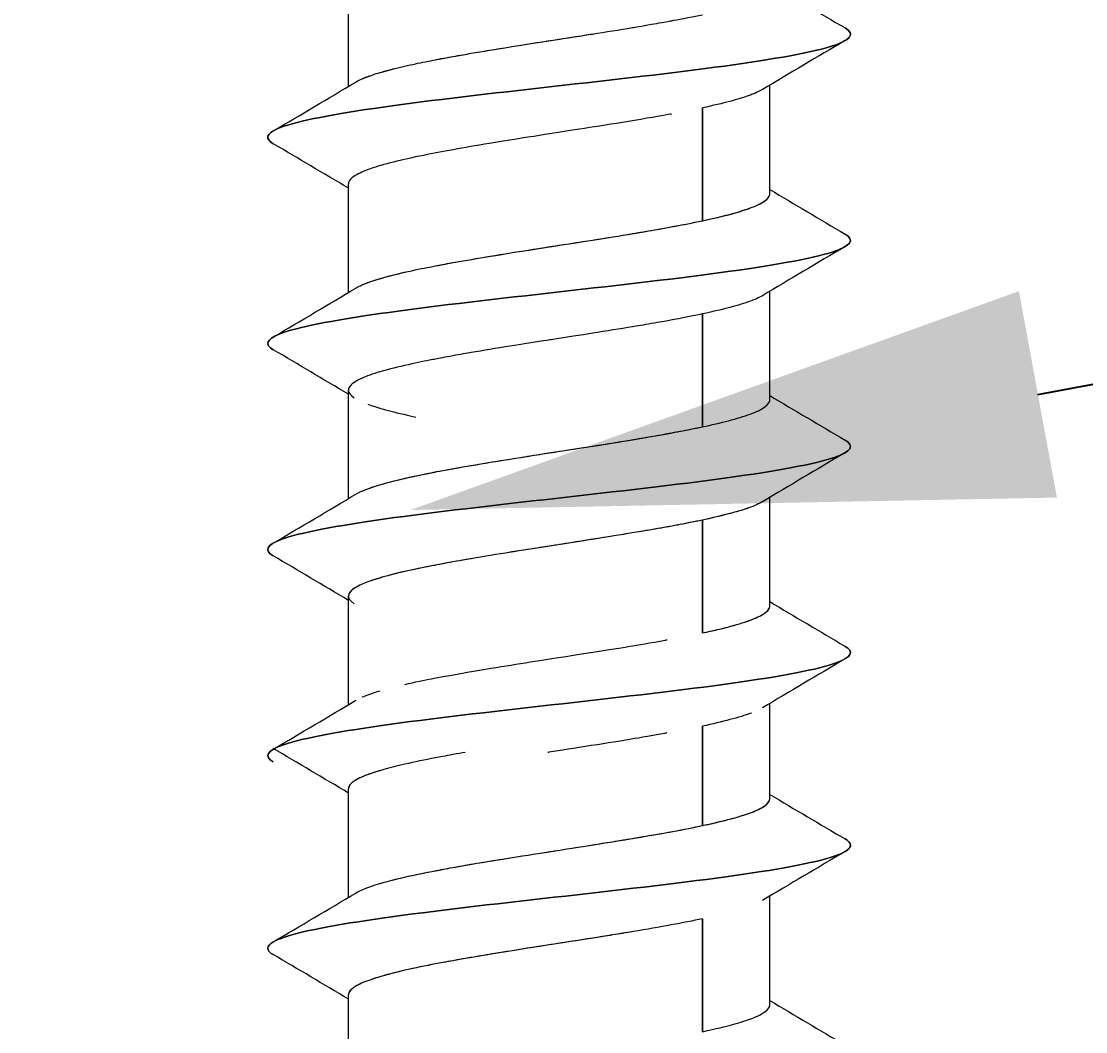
# Model space of a CAD drawing. Header units: inches. Extents: x 10 to 190, y 5 to 37.
# Drawn here: x 61.37 to 61.943, y 7.883 to 8.427 of the extents above; entities that cross this region are included whole.
import ezdxf
from ezdxf import colors
from ezdxf.entities.mleader import LeaderData, LeaderLine
from ezdxf.math import Vec2, Vec3

# ---------------------------------------------------------------- set-up
doc = ezdxf.new("R2010")
doc.units = ezdxf.units.IN
doc.header["$MEASUREMENT"] = 0
doc.styles.add('Tahoma', font='tahoma.ttf')

msp = doc.modelspace()

# ---------------------------------------------------------------- linework, layer by layer
at = {"color": 0, "linetype": 'Continuous', "lineweight": 0, "extrusion": (-1, 6.12323e-17, 0)}
for p, q in [((61.54599, 8.39203), (61.54599, 8.45051)), ((61.77299, 8.33419), (61.77299, 8.39269)), ((61.73668, 8.31967), (61.73668, 8.38047)), ((61.73668, 8.38047), (61.73668, 8.31967)), ((61.54599, 8.28103), (61.54599, 8.33951)), ((61.77299, 8.22319), (61.77299, 8.28168)), ((61.73668, 8.20867), (61.73668, 8.26947)), ((61.73668, 8.26947), (61.73668, 8.20867)), ((61.54599, 8.17003), (61.54599, 8.22851)), ((61.77299, 8.11219), (61.77299, 8.17068)), ((61.73668, 8.09767), (61.73668, 8.15846)), ((61.73668, 8.15846), (61.73668, 8.09767)), ((61.54599, 8.05903), (61.54599, 8.11752)), ((61.77299, 8.03329), (61.77299, 8.05968)), ((61.73668, 8.03329), (61.73668, 8.04746)), ((61.73668, 8.04746), (61.73668, 8.03329)), ((61.73668, 7.9939), (61.73668, 8.03329)), ((61.73668, 8.03329), (61.73668, 7.9939)), ((61.77299, 8.00844), (61.77299, 8.03329)), ((61.54599, 7.95523), (61.54599, 8.01372)), ((61.5823, 7.96747), (61.5823, 7.96746)), ((61.5823, 7.96746), (61.5823, 7.96747)), ((61.77299, 7.89744), (61.77299, 7.95592)), ((61.73668, 7.88289), (61.73668, 7.94369)), ((61.73668, 7.94369), (61.73668, 7.88289)), ((61.54599, 7.84424), (61.54599, 7.90272))]:
    msp.add_line(p, q, dxfattribs=at)
msp.add_circle((60.22425, 12.95665), 6.76088)
at = {"color": 0, "linetype": 'Continuous', "lineweight": 0}
for points in [[(61.77299, 8.44753), (61.78648, 8.43948), (61.80001, 8.43149), (61.81355, 8.42353)], [(61.67644, 8.4201), (61.67644, 8.4201), (61.67644, 8.4201), (61.67644, 8.4201)], [(61.67644, 8.4201), (61.67644, 8.4201), (61.67644, 8.4201), (61.67644, 8.4201)], [(61.8135, 8.41667), (61.79865, 8.40793), (61.78381, 8.39916), (61.76903, 8.39032)], [(61.50544, 8.36803), (61.52029, 8.37676), (61.53512, 8.38553), (61.5499, 8.39437)], [(61.54599, 8.33718), (61.53252, 8.34523), (61.51901, 8.35321), (61.50548, 8.36117)], [(61.77299, 8.33653), (61.78648, 8.32849), (61.8, 8.3205), (61.81353, 8.31253)], [(61.8135, 8.30567), (61.79865, 8.29693), (61.78382, 8.28816), (61.76903, 8.27931)], [(61.50546, 8.25703), (61.5203, 8.26577), (61.53514, 8.27454), (61.54992, 8.28338)], [(61.54599, 8.22618), (61.53252, 8.23423), (61.51901, 8.24221), (61.50548, 8.25017)], [(61.77299, 8.22553), (61.78647, 8.21749), (61.79999, 8.2095), (61.81352, 8.20154)], [(61.77299, 8.22319), (61.77299, 8.22319), (61.77299, 8.22319), (61.77299, 8.22319)], [(61.81351, 8.19467), (61.79866, 8.18593), (61.78382, 8.17716), (61.76904, 8.16832)], [(61.50547, 8.14604), (61.52032, 8.15478), (61.53515, 8.16354), (61.54993, 8.17239)], [(61.54599, 8.11518), (61.53252, 8.12322), (61.519, 8.13121), (61.50547, 8.13917)], [(61.64255, 8.1426), (61.64255, 8.1426), (61.64255, 8.1426), (61.64255, 8.1426)], [(61.77299, 8.11453), (61.78647, 8.10648), (61.79998, 8.0985), (61.81351, 8.09054)], [(61.81352, 8.08367), (61.79867, 8.07493), (61.78383, 8.06616), (61.76905, 8.05732)], [(61.50548, 8.03504), (61.52033, 8.04378), (61.53516, 8.05255), (61.54995, 8.06139)], [(61.54599, 8.01142), (61.53248, 8.01948), (61.51893, 8.02749), (61.50536, 8.03546)], [(61.77299, 8.01073), (61.78649, 8.00268), (61.80002, 7.99469), (61.81356, 7.98672)], [(61.81362, 7.97996), (61.79876, 7.97123), (61.78392, 7.96246), (61.76913, 7.95361)], [(61.50541, 7.93121), (61.52027, 7.93995), (61.53511, 7.94872), (61.5499, 7.95757)], [(61.54599, 7.90042), (61.53248, 7.90849), (61.51893, 7.91649), (61.50537, 7.92446)], [(61.77299, 7.89974), (61.78649, 7.89168), (61.80003, 7.88368), (61.81358, 7.87571)]]:
    msp.add_open_spline(points, degree=3, dxfattribs=at)
for points, knots in [([(61.5499, 8.39437), (61.5508, 8.39491), (61.55186, 8.39544), (61.55306, 8.39598), (61.55696, 8.39771), (61.5609, 8.39887), (61.56283, 8.39944), (61.5658, 8.40032), (61.57004, 8.40148), (61.57626, 8.40291), (61.58023, 8.40383), (61.58402, 8.40463), (61.58743, 8.40531), (61.5894, 8.40571), (61.59125, 8.40607), (61.59293, 8.40639), (61.59393, 8.40659), (61.59691, 8.40716), (61.60223, 8.40811), (61.60602, 8.40879), (61.60936, 8.40937), (61.61217, 8.40985), (61.6182, 8.41087), (61.62519, 8.41203), (61.63316, 8.41332), (61.64183, 8.41471), (61.64835, 8.41573), (61.65245, 8.41637), (61.65357, 8.41655), (61.6545, 8.41669), (61.65527, 8.41681), (61.65788, 8.41722), (61.66158, 8.41779), (61.66637, 8.41853), (61.6716, 8.41934), (61.67527, 8.41991), (61.67741, 8.42025), (61.68466, 8.42138), (61.6919, 8.42254), (61.69898, 8.42373), (61.70018, 8.42393), (61.70368, 8.42451), (61.70918, 8.42546), (61.71336, 8.42619), (61.71658, 8.42678), (61.71896, 8.42721), (61.71927, 8.42727), (61.71967, 8.42734), (61.72015, 8.42743), (61.72304, 8.42796), (61.72898, 8.42904), (61.73668, 8.43066)], [0.3457498, 0.3457498, 0.3457498, 0.3457498, 0.375, 0.375, 0.375, 0.4375, 0.4375, 0.4375, 0.5, 0.5, 0.5, 0.5395375, 0.5395375, 0.5395375, 0.5625, 0.5625, 0.5625, 0.59375, 0.59375, 0.59375, 0.625, 0.625, 0.625, 0.6875, 0.6875, 0.6875, 0.7366515, 0.7366515, 0.7366515, 0.75, 0.75, 0.75, 0.78125, 0.78125, 0.78125, 0.8125, 0.8125, 0.8125, 0.875, 0.875, 0.875, 0.90625, 0.90625, 0.90625, 0.9375, 0.9375, 0.9375, 0.9463177, 0.9463177, 0.9463177, 1, 1, 1, 1]), ([(61.50548, 8.36117), (61.50097, 8.36383), (61.50165, 8.36649), (61.51597, 8.37283), (61.5345, 8.37651), (61.58511, 8.38389), (61.61706, 8.38757), (61.68244, 8.39494), (61.71571, 8.39863), (61.77108, 8.406), (61.79304, 8.40968), (61.81642, 8.41676), (61.8193, 8.42014), (61.81355, 8.42353)], [0.78679487, 0.78679487, 0.78679487, 0.78679487, 0.78950472, 0.78950472, 0.79326356, 0.79326356, 0.79702241, 0.79702241, 0.80078125, 0.80078125, 0.80454009, 0.80454009, 0.80799263, 0.80799263, 0.80799263, 0.80799263]), ([(61.81355, 8.42353), (61.8193, 8.42014), (61.81642, 8.41676), (61.79304, 8.40968), (61.77108, 8.406), (61.71571, 8.39863), (61.68244, 8.39494), (61.61706, 8.38757), (61.58511, 8.38389), (61.5345, 8.37651), (61.51597, 8.37283), (61.50165, 8.36649), (61.50097, 8.36383), (61.50548, 8.36117)], [-0.80799263, -0.80799263, -0.80799263, -0.80799263, -0.80454009, -0.80454009, -0.80078125, -0.80078125, -0.79702241, -0.79702241, -0.79326356, -0.79326356, -0.78950472, -0.78950472, -0.78679487, -0.78679487, -0.78679487, -0.78679487]), ([(61.59335, 8.40647), (61.59345, 8.40649), (61.59355, 8.40651), (61.59366, 8.40653), (61.59899, 8.40755), (61.60544, 8.4087), (61.61108, 8.40966), (61.61672, 8.41062), (61.62361, 8.41178), (61.634, 8.41345), (61.64438, 8.41512), (61.65188, 8.41628), (61.65728, 8.41712), (61.66267, 8.41796), (61.67009, 8.41911), (61.67641, 8.42009), (61.67681, 8.42015), (61.6772, 8.42022), (61.6776, 8.42028)], [0.5612925, 0.5612925, 0.5612925, 0.5612925, 0.5625, 0.5625, 0.5625, 0.625, 0.625, 0.625, 0.6875, 0.6875, 0.6875, 0.75, 0.75, 0.75, 0.8125, 0.8125, 0.8125, 0.8163653, 0.8163653, 0.8163653, 0.8163653]), ([(61.55323, 8.39605), (61.55327, 8.39607), (61.55332, 8.39609), (61.55336, 8.39611), (61.55922, 8.39867), (61.56769, 8.40098), (61.5776, 8.40322)], [0.3740898, 0.3740898, 0.3740898, 0.3740898, 0.375, 0.375, 0.375, 0.499716, 0.499716, 0.499716, 0.499716]), ([(61.76903, 8.39032), (61.76769, 8.38951), (61.76621, 8.38882), (61.76485, 8.38826), (61.76407, 8.38793), (61.76333, 8.38764), (61.76266, 8.38739), (61.76183, 8.38709), (61.76027, 8.38651), (61.75751, 8.38567), (61.75524, 8.38497), (61.75315, 8.3844), (61.75146, 8.38395), (61.74742, 8.38288), (61.74254, 8.38172), (61.73668, 8.38047)], [0.8202783, 0.8202783, 0.8202783, 0.8202783, 0.8550271, 0.8550271, 0.8550271, 0.875, 0.875, 0.875, 0.90625, 0.90625, 0.90625, 0.9375, 0.9375, 0.9375, 1, 1, 1, 1]), ([(61.71998, 8.37717), (61.71996, 8.37717), (61.71995, 8.37716), (61.71993, 8.37716), (61.7189, 8.37697), (61.7126, 8.37582), (61.70351, 8.37429), (61.68532, 8.37124), (61.67011, 8.36892), (61.6589, 8.36715), (61.65329, 8.36627), (61.6458, 8.36512), (61.6354, 8.36347), (61.62501, 8.36183), (61.61805, 8.36068), (61.61175, 8.35959), (61.60544, 8.35851), (61.59902, 8.35734), (61.59419, 8.35642), (61.58937, 8.35549), (61.58358, 8.35434), (61.57799, 8.3531), (61.56681, 8.35061), (61.55874, 8.3483), (61.55324, 8.34584), (61.55049, 8.34462), (61.54845, 8.34346), (61.54711, 8.34198), (61.54623, 8.341), (61.54598, 8.34017), (61.54599, 8.33951)], [0.06157, 0.06157, 0.06157, 0.06157, 0.0625, 0.0625, 0.0625, 0.125, 0.125, 0.125, 0.25, 0.25, 0.25, 0.3125, 0.3125, 0.3125, 0.375, 0.375, 0.375, 0.4375, 0.4375, 0.4375, 0.5, 0.5, 0.5, 0.625, 0.625, 0.625, 0.6875, 0.6875, 0.6875, 0.7288159, 0.7288159, 0.7288159, 0.7288159]), ([(61.73668, 8.31967), (61.74455, 8.32132), (61.75442, 8.32364), (61.76173, 8.32627), (61.76538, 8.32759), (61.76795, 8.32874), (61.77005, 8.33018), (61.77215, 8.33161), (61.77273, 8.33276), (61.77291, 8.33352), (61.77296, 8.33372), (61.77299, 8.33395), (61.77299, 8.33419)], [0, 0, 0, 0, 0.125, 0.125, 0.125, 0.1875, 0.1875, 0.1875, 0.25, 0.25, 0.25, 0.2661737, 0.2661737, 0.2661737, 0.2661737]), ([(61.73668, 8.31967), (61.74289, 8.32097), (61.74767, 8.32212), (61.7514, 8.32311), (61.75329, 8.32362), (61.75537, 8.3242), (61.7575, 8.32486), (61.75939, 8.32545), (61.76111, 8.32603), (61.76265, 8.32661), (61.76368, 8.327), (61.76477, 8.32744), (61.76585, 8.32792), (61.76728, 8.32855), (61.76869, 8.32927), (61.76989, 8.33007), (61.77214, 8.33157), (61.77272, 8.33272), (61.77291, 8.33353), (61.77296, 8.33372), (61.773, 8.33394), (61.77299, 8.33419)], [0, 0, 0, 0, 0.0625, 0.0625, 0.0625, 0.09375, 0.09375, 0.09375, 0.125, 0.125, 0.125, 0.151912, 0.151912, 0.151912, 0.1875, 0.1875, 0.1875, 0.25, 0.25, 0.25, 0.2666712, 0.2666712, 0.2666712, 0.2666712]), ([(61.54992, 8.28338), (61.55009, 8.28348), (61.55028, 8.28359), (61.55046, 8.28369), (61.55129, 8.28416), (61.55218, 8.28459), (61.55308, 8.28499), (61.55444, 8.2856), (61.55592, 8.28617), (61.55744, 8.28671), (61.55887, 8.28721), (61.56063, 8.28779), (61.56281, 8.28843), (61.56615, 8.28942), (61.5705, 8.29058), (61.57627, 8.29191), (61.5815, 8.29312), (61.58614, 8.29406), (61.5896, 8.29475), (61.59088, 8.295), (61.592, 8.29522), (61.59295, 8.2954), (61.59488, 8.29577), (61.59792, 8.29634), (61.60228, 8.29712), (61.6064, 8.29786), (61.60974, 8.29843), (61.61212, 8.29884), (61.61859, 8.29994), (61.62565, 8.3011), (61.63321, 8.30232), (61.6463, 8.30443), (61.65383, 8.30559), (61.65518, 8.3058), (61.65657, 8.30601), (61.66411, 8.30717), (61.67744, 8.30925), (61.68508, 8.31045), (61.69228, 8.31161), (61.69894, 8.31272), (61.70141, 8.31313), (61.70488, 8.31371), (61.70921, 8.31447), (61.71373, 8.31525), (61.71691, 8.31583), (61.71893, 8.3162), (61.71993, 8.31639), (61.72112, 8.31661), (61.72248, 8.31686), (61.72614, 8.31754), (61.73105, 8.31848), (61.73668, 8.31967)], [0.3434821, 0.3434821, 0.3434821, 0.3434821, 0.3491794, 0.3491794, 0.3491794, 0.375, 0.375, 0.375, 0.40625, 0.40625, 0.40625, 0.4375, 0.4375, 0.4375, 0.5, 0.5, 0.5, 0.5456201, 0.5456201, 0.5456201, 0.5625, 0.5625, 0.5625, 0.59375, 0.59375, 0.59375, 0.625, 0.625, 0.625, 0.6875, 0.6875, 0.6875, 0.75, 0.75, 0.75, 0.8125, 0.8125, 0.8125, 0.875, 0.875, 0.875, 0.90625, 0.90625, 0.90625, 0.9375, 0.9375, 0.9375, 0.9544403, 0.9544403, 0.9544403, 1, 1, 1, 1]), ([(61.59368, 8.29554), (61.59387, 8.29558), (61.59406, 8.29561), (61.59424, 8.29565), (61.59901, 8.29655), (61.60541, 8.2977), (61.61116, 8.29868), (61.61691, 8.29966), (61.62383, 8.30082), (61.63535, 8.30266), (61.64687, 8.30451), (61.65436, 8.30567), (61.65572, 8.30588), (61.65708, 8.30609), (61.66457, 8.30725), (61.67492, 8.30886), (61.68527, 8.31048), (61.69243, 8.31163), (61.69916, 8.31275), (61.70589, 8.31388), (61.71254, 8.31504), (61.7171, 8.31587), (61.72167, 8.3167), (61.72809, 8.31785), (61.73668, 8.31967)], [0.5600455, 0.5600455, 0.5600455, 0.5600455, 0.5625, 0.5625, 0.5625, 0.625, 0.625, 0.625, 0.6875, 0.6875, 0.6875, 0.75, 0.75, 0.75, 0.8125, 0.8125, 0.8125, 0.875, 0.875, 0.875, 0.9375, 0.9375, 0.9375, 1, 1, 1, 1]), ([(61.50548, 8.25017), (61.50072, 8.25297), (61.50175, 8.25578), (61.51777, 8.26226), (61.53701, 8.26595), (61.58862, 8.27332), (61.62087, 8.27701), (61.68633, 8.28438), (61.71938, 8.28806), (61.77387, 8.29543), (61.79518, 8.29912), (61.81668, 8.30605), (61.81904, 8.30929), (61.81353, 8.31253)], [0.74905825, 0.74905825, 0.74905825, 0.74905825, 0.75191627, 0.75191627, 0.75567512, 0.75567512, 0.75943396, 0.75943396, 0.76319281, 0.76319281, 0.76695165, 0.76695165, 0.77025885, 0.77025885, 0.77025885, 0.77025885]), ([(61.81353, 8.31253), (61.81904, 8.30929), (61.81668, 8.30605), (61.79518, 8.29912), (61.77387, 8.29543), (61.71938, 8.28806), (61.68633, 8.28438), (61.62087, 8.27701), (61.58862, 8.27332), (61.53701, 8.26595), (61.51777, 8.26226), (61.50175, 8.25578), (61.50072, 8.25297), (61.50548, 8.25017)], [-0.77025885, -0.77025885, -0.77025885, -0.77025885, -0.76695165, -0.76695165, -0.76319281, -0.76319281, -0.75943396, -0.75943396, -0.75567512, -0.75567512, -0.75191627, -0.75191627, -0.74905825, -0.74905825, -0.74905825, -0.74905825]), ([(61.55356, 8.2852), (61.55371, 8.28526), (61.55385, 8.28533), (61.554, 8.28539), (61.56032, 8.28804), (61.56898, 8.29028), (61.57806, 8.29232)], [0.3721446, 0.3721446, 0.3721446, 0.3721446, 0.375, 0.375, 0.375, 0.4957781, 0.4957781, 0.4957781, 0.4957781]), ([(61.76903, 8.27931), (61.76806, 8.27873), (61.76698, 8.27819), (61.76585, 8.27769), (61.76481, 8.27722), (61.76372, 8.27679), (61.76264, 8.27639), (61.76101, 8.27578), (61.75928, 8.27521), (61.75752, 8.27467), (61.75588, 8.27417), (61.75388, 8.27359), (61.75143, 8.27294), (61.7477, 8.27196), (61.7429, 8.2708), (61.73668, 8.26947)], [0.8212902, 0.8212902, 0.8212902, 0.8212902, 0.8491743, 0.8491743, 0.8491743, 0.875, 0.875, 0.875, 0.90625, 0.90625, 0.90625, 0.9375, 0.9375, 0.9375, 1, 1, 1, 1]), ([(61.73668, 8.26947), (61.73105, 8.26826), (61.72614, 8.26732), (61.72248, 8.26663), (61.72112, 8.26638), (61.71993, 8.26616), (61.71893, 8.26598), (61.71691, 8.26561), (61.71372, 8.26504), (61.70918, 8.26426), (61.70489, 8.26352), (61.70144, 8.26294), (61.69898, 8.26254), (61.6923, 8.26143), (61.68507, 8.26027), (61.6774, 8.25906), (61.66414, 8.25695), (61.65664, 8.2558), (61.65525, 8.25558), (61.6539, 8.25537), (61.64633, 8.25422), (61.63316, 8.25212), (61.62563, 8.25092), (61.61859, 8.24977), (61.61213, 8.24866), (61.60975, 8.24825), (61.60639, 8.24766), (61.60223, 8.24691), (61.59789, 8.24612), (61.59486, 8.24554), (61.59294, 8.24517), (61.59199, 8.24499), (61.59087, 8.24477), (61.5896, 8.24452), (61.58614, 8.24384), (61.58149, 8.2429), (61.57624, 8.24171), (61.5705, 8.2404), (61.56616, 8.23925), (61.56283, 8.23826), (61.56114, 8.23776), (61.5593, 8.23717), (61.55744, 8.23651), (61.5558, 8.23592), (61.55434, 8.23534), (61.55306, 8.23476), (61.5522, 8.23437), (61.55131, 8.23394), (61.55046, 8.23346), (61.54932, 8.23283), (61.54824, 8.23211), (61.54742, 8.23131), (61.54589, 8.22981), (61.54588, 8.22866), (61.54607, 8.22785), (61.54625, 8.22714), (61.5467, 8.22598), (61.54909, 8.22436)], [0, 0, 0, 0, 0.045563, 0.045563, 0.045563, 0.0625, 0.0625, 0.0625, 0.09375, 0.09375, 0.09375, 0.125, 0.125, 0.125, 0.1875, 0.1875, 0.1875, 0.25, 0.25, 0.25, 0.3125, 0.3125, 0.3125, 0.375, 0.375, 0.375, 0.40625, 0.40625, 0.40625, 0.4375, 0.4375, 0.4375, 0.4543296, 0.4543296, 0.4543296, 0.5, 0.5, 0.5, 0.5625, 0.5625, 0.5625, 0.59375, 0.59375, 0.59375, 0.625, 0.625, 0.625, 0.651797, 0.651797, 0.651797, 0.6875, 0.6875, 0.6875, 0.75, 0.75, 0.75, 0.8124508, 0.8124508, 0.8124508, 0.8124508]), ([(61.55637, 8.22088), (61.56159, 8.21895), (61.56622, 8.2178), (61.56759, 8.21743), (61.57113, 8.2165), (61.57587, 8.21534), (61.5823, 8.21396)], [0.8751039, 0.8751039, 0.8751039, 0.8751039, 0.9375, 0.9375, 0.9375, 1, 1, 1, 1]), ([(61.73668, 8.20867), (61.74665, 8.21077), (61.75587, 8.21308), (61.76246, 8.21554), (61.76576, 8.21677), (61.76833, 8.21793), (61.77037, 8.2194), (61.77241, 8.22088), (61.77284, 8.22203), (61.77296, 8.22274), (61.77298, 8.22287), (61.77299, 8.22303), (61.77299, 8.22319)], [0, 0, 0, 0, 0.125, 0.125, 0.125, 0.1875, 0.1875, 0.1875, 0.25, 0.25, 0.25, 0.2618934, 0.2618934, 0.2618934, 0.2618934]), ([(61.54993, 8.17239), (61.55038, 8.17265), (61.55083, 8.1729), (61.55127, 8.17312), (61.5519, 8.17345), (61.55252, 8.17374), (61.55308, 8.17399), (61.55377, 8.1743), (61.55508, 8.17487), (61.55748, 8.17572), (61.55946, 8.17642), (61.56131, 8.17699), (61.56283, 8.17744), (61.56644, 8.17851), (61.57088, 8.17967), (61.57632, 8.18092), (61.58345, 8.18256), (61.58907, 8.18365), (61.59182, 8.18418), (61.59226, 8.18427), (61.59263, 8.18434), (61.59293, 8.1844), (61.59519, 8.18483), (61.59827, 8.18541), (61.60229, 8.18613), (61.6076, 8.18708), (61.61102, 8.18766), (61.61221, 8.18786), (61.61903, 8.18902), (61.62608, 8.19017), (61.63318, 8.19131), (61.6353, 8.19165), (61.63894, 8.19224), (61.6442, 8.19307), (61.64894, 8.19382), (61.65265, 8.1944), (61.65527, 8.19481), (61.65601, 8.19493), (61.65693, 8.19507), (61.65802, 8.19524), (61.66211, 8.19587), (61.66865, 8.19688), (61.67748, 8.19826), (61.68558, 8.19953), (61.69275, 8.20068), (61.69898, 8.20172), (61.70186, 8.2022), (61.7053, 8.20278), (61.7092, 8.20346), (61.71481, 8.20444), (61.71797, 8.20502), (61.71902, 8.20522), (61.72078, 8.20554), (61.72271, 8.2059), (61.72478, 8.20629), (61.72838, 8.20698), (61.73241, 8.20777), (61.73668, 8.20867)], [0.3410437, 0.3410437, 0.3410437, 0.3410437, 0.3549395, 0.3549395, 0.3549395, 0.375, 0.375, 0.375, 0.40625, 0.40625, 0.40625, 0.4375, 0.4375, 0.4375, 0.5, 0.5, 0.5, 0.5538068, 0.5538068, 0.5538068, 0.5625, 0.5625, 0.5625, 0.59375, 0.59375, 0.59375, 0.625, 0.625, 0.625, 0.6875, 0.6875, 0.6875, 0.71875, 0.71875, 0.71875, 0.75, 0.75, 0.75, 0.7631382, 0.7631382, 0.7631382, 0.8125, 0.8125, 0.8125, 0.875, 0.875, 0.875, 0.90625, 0.90625, 0.90625, 0.9375, 0.9375, 0.9375, 0.9603848, 0.9603848, 0.9603848, 1, 1, 1, 1]), ([(61.55332, 8.1741), (61.55339, 8.17413), (61.55345, 8.17415), (61.55351, 8.17418), (61.55573, 8.17514), (61.55899, 8.17629), (61.56224, 8.17727), (61.56549, 8.17824), (61.56962, 8.1794), (61.57727, 8.18114), (61.58491, 8.18288), (61.59105, 8.18403), (61.59201, 8.18422), (61.59296, 8.1844), (61.59894, 8.18556), (61.60775, 8.18709), (61.62538, 8.19015), (61.64045, 8.19247), (61.65162, 8.19424), (61.6572, 8.19512), (61.66469, 8.19627), (61.67523, 8.19791), (61.68578, 8.19956), (61.69293, 8.20071), (61.69944, 8.2018), (61.70595, 8.20288), (61.71263, 8.20405), (61.71769, 8.20497), (61.72274, 8.2059), (61.729, 8.20705), (61.73668, 8.20867)], [0.373234, 0.373234, 0.373234, 0.373234, 0.375, 0.375, 0.375, 0.4375, 0.4375, 0.4375, 0.5, 0.5, 0.5, 0.5625, 0.5625, 0.5625, 0.625, 0.625, 0.625, 0.75, 0.75, 0.75, 0.8125, 0.8125, 0.8125, 0.875, 0.875, 0.875, 0.9375, 0.9375, 0.9375, 1, 1, 1, 1]), ([(61.50547, 8.13917), (61.50047, 8.14212), (61.5019, 8.14506), (61.51966, 8.1517), (61.53958, 8.15538), (61.59217, 8.16275), (61.6247, 8.16644), (61.69021, 8.17381), (61.72301, 8.1775), (61.7766, 8.18487), (61.79724, 8.18855), (61.8169, 8.19534), (61.81879, 8.19844), (61.81352, 8.20154)], [0.71132221, 0.71132221, 0.71132221, 0.71132221, 0.71432783, 0.71432783, 0.71808667, 0.71808667, 0.72184552, 0.72184552, 0.72560436, 0.72560436, 0.72936321, 0.72936321, 0.73252426, 0.73252426, 0.73252426, 0.73252426]), ([(61.81352, 8.20154), (61.81879, 8.19844), (61.8169, 8.19534), (61.79724, 8.18855), (61.7766, 8.18487), (61.72301, 8.1775), (61.69021, 8.17381), (61.6247, 8.16644), (61.59217, 8.16275), (61.53958, 8.15538), (61.51966, 8.1517), (61.5019, 8.14506), (61.50047, 8.14212), (61.50547, 8.13917)], [-0.73252426, -0.73252426, -0.73252426, -0.73252426, -0.72936321, -0.72936321, -0.72560436, -0.72560436, -0.72184552, -0.72184552, -0.71808667, -0.71808667, -0.71432783, -0.71432783, -0.71132221, -0.71132221, -0.71132221, -0.71132221]), ([(61.76904, 8.16832), (61.76837, 8.16792), (61.76762, 8.16752), (61.76679, 8.16712), (61.76559, 8.16655), (61.7642, 8.16597), (61.76266, 8.1654), (61.75799, 8.16367), (61.75358, 8.16251), (61.75141, 8.16194), (61.74809, 8.16106), (61.7434, 8.1599), (61.73668, 8.15846)], [0.8222326, 0.8222326, 0.8222326, 0.8222326, 0.8437192, 0.8437192, 0.8437192, 0.875, 0.875, 0.875, 0.9375, 0.9375, 0.9375, 1, 1, 1, 1]), ([(61.76246, 8.16532), (61.76241, 8.16531), (61.76236, 8.16529), (61.76231, 8.16527), (61.75529, 8.16271), (61.74571, 8.16039), (61.73668, 8.15846)], [0.8741062, 0.8741062, 0.8741062, 0.8741062, 0.875, 0.875, 0.875, 1, 1, 1, 1]), ([(61.73668, 8.15846), (61.73242, 8.15755), (61.72838, 8.15675), (61.72478, 8.15607), (61.72269, 8.15567), (61.72074, 8.15531), (61.71896, 8.15498), (61.71792, 8.15479), (61.71478, 8.15422), (61.70923, 8.15327), (61.70529, 8.15259), (61.70183, 8.15201), (61.69893, 8.15153), (61.69272, 8.1505), (61.68556, 8.14935), (61.67747, 8.14807), (61.66867, 8.14667), (61.66213, 8.14565), (61.65802, 8.14501), (61.6569, 8.14484), (61.65596, 8.14469), (61.6552, 8.14457), (61.65259, 8.14417), (61.64889, 8.14359), (61.64415, 8.14285), (61.63895, 8.14204), (61.63533, 8.14147), (61.63322, 8.14113), (61.62608, 8.14), (61.619, 8.13884), (61.61214, 8.13766), (61.61097, 8.13746), (61.60758, 8.13688), (61.6023, 8.13592), (61.59828, 8.13519), (61.59521, 8.13461), (61.59295, 8.13417), (61.59265, 8.13411), (61.59227, 8.13404), (61.59182, 8.13395), (61.58906, 8.13342), (61.58343, 8.13234), (61.57629, 8.13072), (61.57086, 8.12949), (61.56642, 8.12833), (61.56281, 8.12725), (61.5613, 8.1268), (61.55944, 8.12622), (61.55746, 8.12551), (61.55508, 8.12466), (61.55378, 8.12408), (61.55309, 8.12377), (61.55253, 8.12352), (61.55191, 8.12323), (61.55127, 8.1229), (61.54992, 8.1222), (61.54847, 8.12134), (61.54742, 8.12031), (61.54603, 8.11895), (61.54585, 8.1178), (61.54607, 8.11686), (61.54616, 8.1165), (61.54617, 8.11533), (61.54908, 8.11337), (61.54908, 8.11336), (61.54909, 8.11336), (61.54909, 8.11336)], [0, 0, 0, 0, 0.0395008, 0.0395008, 0.0395008, 0.0625, 0.0625, 0.0625, 0.09375, 0.09375, 0.09375, 0.125, 0.125, 0.125, 0.1875, 0.1875, 0.1875, 0.2366455, 0.2366455, 0.2366455, 0.25, 0.25, 0.25, 0.28125, 0.28125, 0.28125, 0.3125, 0.3125, 0.3125, 0.375, 0.375, 0.375, 0.40625, 0.40625, 0.40625, 0.4375, 0.4375, 0.4375, 0.4463322, 0.4463322, 0.4463322, 0.5, 0.5, 0.5, 0.5625, 0.5625, 0.5625, 0.59375, 0.59375, 0.59375, 0.625, 0.625, 0.625, 0.6451264, 0.6451264, 0.6451264, 0.6875, 0.6875, 0.6875, 0.75, 0.75, 0.75, 0.8125, 0.8125, 0.8125, 0.8126518, 0.8126518, 0.8126518, 0.8126518]), ([(61.73668, 8.15846), (61.72993, 8.15702), (61.7238, 8.15586), (61.7182, 8.15485), (61.7126, 8.15383), (61.70588, 8.15268), (61.70006, 8.15172), (61.69424, 8.15076), (61.68715, 8.1496), (61.67662, 8.14793), (61.66609, 8.14626), (61.65858, 8.1451), (61.65319, 8.14426), (61.6478, 8.14342), (61.64044, 8.14228), (61.6342, 8.14129), (61.63382, 8.14123), (61.63343, 8.14117), (61.63304, 8.1411)], [0, 0, 0, 0, 0.0625, 0.0625, 0.0625, 0.125, 0.125, 0.125, 0.1875, 0.1875, 0.1875, 0.25, 0.25, 0.25, 0.3125, 0.3125, 0.3125, 0.3163642, 0.3163642, 0.3163642, 0.3163642]), ([(61.61205, 8.13764), (61.6048, 8.13639), (61.59888, 8.1353), (61.59524, 8.13461), (61.59144, 8.13389), (61.58535, 8.13274), (61.57798, 8.1311), (61.5706, 8.12946), (61.56632, 8.1283), (61.56263, 8.1272), (61.55895, 8.1261), (61.55577, 8.12494), (61.55374, 8.12406), (61.5517, 8.12318), (61.54927, 8.12202), (61.54759, 8.12047), (61.54622, 8.11921), (61.54598, 8.11821), (61.54599, 8.11752)], [0.37782, 0.37782, 0.37782, 0.37782, 0.4375, 0.4375, 0.4375, 0.5, 0.5, 0.5, 0.5625, 0.5625, 0.5625, 0.625, 0.625, 0.625, 0.6875, 0.6875, 0.6875, 0.7384023, 0.7384023, 0.7384023, 0.7384023]), ([(61.73668, 8.09767), (61.74849, 8.10016), (61.75711, 8.10247), (61.76313, 8.10479), (61.76615, 8.10595), (61.76848, 8.10711), (61.77003, 8.10817), (61.77159, 8.10923), (61.77256, 8.11038), (61.77286, 8.11133), (61.77294, 8.1116), (61.773, 8.11188), (61.77299, 8.11219)], [0, 0, 0, 0, 0.125, 0.125, 0.125, 0.1875, 0.1875, 0.1875, 0.25, 0.25, 0.25, 0.2676408, 0.2676408, 0.2676408, 0.2676408]), ([(61.73668, 8.09767), (61.7442, 8.09926), (61.74873, 8.10041), (61.7514, 8.10112), (61.75447, 8.10193), (61.75861, 8.10309), (61.76264, 8.1046), (61.76475, 8.1054), (61.76639, 8.10612), (61.76767, 8.10678), (61.76857, 8.10725), (61.7693, 8.10768), (61.7699, 8.10808), (61.77081, 8.10869), (61.77148, 8.10927), (61.77195, 8.10981), (61.77239, 8.11031), (61.77275, 8.11088), (61.77291, 8.11152), (61.77296, 8.11174), (61.77299, 8.11196), (61.77299, 8.11219)], [0, 0, 0, 0, 0.0625, 0.0625, 0.0625, 0.125, 0.125, 0.125, 0.1617005, 0.1617005, 0.1617005, 0.1875, 0.1875, 0.1875, 0.21875, 0.21875, 0.21875, 0.25, 0.25, 0.25, 0.2635408, 0.2635408, 0.2635408, 0.2635408]), ([(61.57631, 8.06992), (61.58175, 8.07117), (61.58716, 8.07226), (61.59067, 8.07296), (61.59435, 8.07368), (61.60039, 8.07483), (61.60991, 8.07647), (61.61943, 8.0781), (61.62663, 8.07926), (61.63352, 8.08037), (61.6404, 8.08147), (61.6478, 8.08263), (61.65339, 8.08351), (61.65898, 8.08439), (61.66646, 8.08554), (61.6764, 8.0871), (61.68634, 8.08865), (61.69346, 8.08981), (61.69759, 8.09049), (61.70172, 8.09117), (61.70866, 8.09233), (61.71675, 8.0938), (61.71707, 8.09386), (61.7174, 8.09392), (61.71771, 8.09398)], [0.5027539, 0.5027539, 0.5027539, 0.5027539, 0.5625, 0.5625, 0.5625, 0.625, 0.625, 0.625, 0.6875, 0.6875, 0.6875, 0.75, 0.75, 0.75, 0.8125, 0.8125, 0.8125, 0.875, 0.875, 0.875, 0.9375, 0.9375, 0.9375, 0.940016, 0.940016, 0.940016, 0.940016]), ([(61.50546, 8.02817), (61.50021, 8.03126), (61.50208, 8.03435), (61.52163, 8.04113), (61.54223, 8.04482), (61.59576, 8.05219), (61.62856, 8.05587), (61.69406, 8.06324), (61.72661, 8.06693), (61.77925, 8.0743), (61.79921, 8.07799), (61.81708, 8.08463), (61.81853, 8.08758), (61.81351, 8.09054)], [0.67358683, 0.67358683, 0.67358683, 0.67358683, 0.67673939, 0.67673939, 0.68049823, 0.68049823, 0.68425708, 0.68425708, 0.68801592, 0.68801592, 0.69177476, 0.69177476, 0.69478892, 0.69478892, 0.69478892, 0.69478892]), ([(61.81351, 8.09054), (61.81853, 8.08758), (61.81708, 8.08463), (61.79921, 8.07799), (61.77925, 8.0743), (61.72661, 8.06693), (61.69406, 8.06324), (61.62856, 8.05587), (61.59576, 8.05219), (61.54223, 8.04482), (61.52163, 8.04113), (61.50208, 8.03435), (61.50021, 8.03126), (61.50546, 8.02817)], [-0.69478892, -0.69478892, -0.69478892, -0.69478892, -0.69177476, -0.69177476, -0.68801592, -0.68801592, -0.68425708, -0.68425708, -0.68049823, -0.68049823, -0.67673939, -0.67673939, -0.67358683, -0.67358683, -0.67358683, -0.67358683]), ([(61.55346, 8.06316), (61.55357, 8.06321), (61.55368, 8.06326), (61.55379, 8.0633), (61.55576, 8.06414), (61.55898, 8.06529), (61.56228, 8.06628), (61.56249, 8.06634), (61.56271, 8.06641), (61.56293, 8.06647)], [0.37155368, 0.37155368, 0.37155368, 0.37155368, 0.375, 0.375, 0.375, 0.4375, 0.4375, 0.4375, 0.44156944, 0.44156944, 0.44156944, 0.44156944]), ([(61.7631, 8.05457), (61.76306, 8.05455), (61.76302, 8.05454), (61.76298, 8.05452), (61.75655, 8.0521), (61.74757, 8.04979), (61.73668, 8.04746)], [0.8742138, 0.8742138, 0.8742138, 0.8742138, 0.875, 0.875, 0.875, 1, 1, 1, 1]), ([(61.71755, 8.04373), (61.71712, 8.04365), (61.71667, 8.04357), (61.71622, 8.04349), (61.70748, 8.04193), (61.70044, 8.04078), (61.69676, 8.04018), (61.69308, 8.03957), (61.68596, 8.03841), (61.67683, 8.03696), (61.66769, 8.03551), (61.66023, 8.03435), (61.65403, 8.03339), (61.65382, 8.03336), (61.6536, 8.03333), (61.65339, 8.03329)], [0.0592714, 0.0592714, 0.0592714, 0.0592714, 0.0625, 0.0625, 0.0625, 0.125, 0.125, 0.125, 0.1875, 0.1875, 0.1875, 0.25, 0.25, 0.25, 0.2521536, 0.2521536, 0.2521536, 0.2521536]), ([(61.6088, 8.03329), (61.60699, 8.03298), (61.60481, 8.0326), (61.60231, 8.03215), (61.59814, 8.0314), (61.59507, 8.03083), (61.59295, 8.03042), (61.58719, 8.02932), (61.58156, 8.02816), (61.5763, 8.02695), (61.56713, 8.02484), (61.56355, 8.02368), (61.56282, 8.02346), (61.5624, 8.02334), (61.56094, 8.02292), (61.55877, 8.02219), (61.55713, 8.02164), (61.55511, 8.02092), (61.55309, 8.02002), (61.55039, 8.01882), (61.54854, 8.01766), (61.54742, 8.01654), (61.547, 8.01613), (61.54649, 8.01555), (61.5462, 8.01481), (61.54604, 8.01439), (61.54599, 8.01402), (61.54599, 8.01372)], [0.3881848, 0.3881848, 0.3881848, 0.3881848, 0.40625, 0.40625, 0.40625, 0.4375, 0.4375, 0.4375, 0.5, 0.5, 0.5, 0.5622546, 0.5622546, 0.5622546, 0.5980105, 0.5980105, 0.5980105, 0.625, 0.625, 0.625, 0.6875, 0.6875, 0.6875, 0.71875, 0.71875, 0.71875, 0.7353739, 0.7353739, 0.7353739, 0.7353739]), ([(61.56251, 8.02337), (61.56174, 8.02314), (61.55779, 8.022), (61.55399, 8.0204), (61.55014, 8.01879), (61.54851, 8.01763), (61.54738, 8.01651), (61.5464, 8.01553), (61.54601, 8.01452), (61.54599, 8.01372)], [0.5631335, 0.5631335, 0.5631335, 0.5631335, 0.625, 0.625, 0.625, 0.6875, 0.6875, 0.6875, 0.7421533, 0.7421533, 0.7421533, 0.7421533]), ([(61.73668, 7.9939), (61.74342, 7.99534), (61.74814, 7.99649), (61.75193, 7.99751), (61.75572, 7.99852), (61.75947, 7.99967), (61.76214, 8.00063), (61.7648, 8.0016), (61.7677, 8.00276), (61.77009, 8.00443), (61.77248, 8.0061), (61.77286, 8.00725), (61.77297, 8.00809), (61.77298, 8.00821), (61.77299, 8.00832), (61.77299, 8.00844)], [0, 0, 0, 0, 0.0625, 0.0625, 0.0625, 0.125, 0.125, 0.125, 0.1875, 0.1875, 0.1875, 0.25, 0.25, 0.25, 0.2583129, 0.2583129, 0.2583129, 0.2583129]), ([(61.73668, 7.9939), (61.74095, 7.99481), (61.74439, 7.99561), (61.74718, 7.99629), (61.74879, 7.99669), (61.75019, 7.99705), (61.7514, 7.99737), (61.75212, 7.99756), (61.75437, 7.99813), (61.75752, 7.9991), (61.7597, 7.99977), (61.76136, 8.00034), (61.76264, 8.00082), (61.76541, 8.00185), (61.768, 8.00301), (61.7699, 8.0043), (61.77197, 8.0057), (61.77252, 8.00671), (61.77277, 8.00735), (61.77284, 8.00752), (61.77288, 8.00766), (61.77291, 8.00778), (61.77296, 8.00796), (61.773, 8.00819), (61.77299, 8.00844)], [0, 0, 0, 0, 0.0395979, 0.0395979, 0.0395979, 0.0625, 0.0625, 0.0625, 0.09375, 0.09375, 0.09375, 0.125, 0.125, 0.125, 0.1875, 0.1875, 0.1875, 0.2368909, 0.2368909, 0.2368909, 0.25, 0.25, 0.25, 0.2643393, 0.2643393, 0.2643393, 0.2643393]), ([(61.5499, 7.95757), (61.55081, 7.95811), (61.55187, 7.95865), (61.55306, 7.95919), (61.55383, 7.95954), (61.55515, 7.96012), (61.55743, 7.96094), (61.55955, 7.9617), (61.56145, 7.96228), (61.56282, 7.96269), (61.56322, 7.96281), (61.56371, 7.96295), (61.56431, 7.96312), (61.56654, 7.96376), (61.57022, 7.96476), (61.57624, 7.96613), (61.58185, 7.96741), (61.58756, 7.96857), (61.59294, 7.9696), (61.59543, 7.97008), (61.5985, 7.97066), (61.60223, 7.97134), (61.60762, 7.97232), (61.61103, 7.9729), (61.6121, 7.97308), (61.61401, 7.97341), (61.61616, 7.97378), (61.61857, 7.97418), (61.62268, 7.97486), (61.62753, 7.97565), (61.63317, 7.97655), (61.64211, 7.97797), (61.64955, 7.97912), (61.65522, 7.98), (61.65893, 7.98058), (61.66642, 7.98174), (61.6774, 7.98349), (61.68108, 7.98407), (61.68474, 7.98466), (61.68834, 7.98524), (61.69194, 7.98581), (61.69549, 7.98639), (61.69897, 7.98697), (61.70941, 7.98869), (61.71578, 7.98983), (61.71891, 7.9904), (61.72376, 7.99129), (61.72994, 7.99245), (61.73668, 7.9939)], [0.345576, 0.345576, 0.345576, 0.345576, 0.375, 0.375, 0.375, 0.40625, 0.40625, 0.40625, 0.4375, 0.4375, 0.4375, 0.4507179, 0.4507179, 0.4507179, 0.5, 0.5, 0.5, 0.5625, 0.5625, 0.5625, 0.59375, 0.59375, 0.59375, 0.625, 0.625, 0.625, 0.6481031, 0.6481031, 0.6481031, 0.6875, 0.6875, 0.6875, 0.75, 0.75, 0.75, 0.8125, 0.8125, 0.8125, 0.84379, 0.84379, 0.84379, 0.875, 0.875, 0.875, 0.9375, 0.9375, 0.9375, 1, 1, 1, 1]), ([(61.56312, 7.96278), (61.56563, 7.96351), (61.56907, 7.96444), (61.5728, 7.96533), (61.58198, 7.96753), (61.59354, 7.96985), (61.6093, 7.9726), (61.61718, 7.97397), (61.62422, 7.97513), (61.63328, 7.97657), (61.64233, 7.97801), (61.64978, 7.97916), (61.65455, 7.9799), (61.65931, 7.98064), (61.66677, 7.9818), (61.67576, 7.98323), (61.68474, 7.98465), (61.69198, 7.98581), (61.69973, 7.98709), (61.71522, 7.98965), (61.72765, 7.99196), (61.73668, 7.9939)], [0.4492255, 0.4492255, 0.4492255, 0.4492255, 0.5, 0.5, 0.5, 0.625, 0.625, 0.625, 0.6875, 0.6875, 0.6875, 0.75, 0.75, 0.75, 0.8125, 0.8125, 0.8125, 0.875, 0.875, 0.875, 1, 1, 1, 1]), ([(61.50537, 7.92446), (61.50396, 7.92529), (61.50305, 7.92612), (61.50106, 7.93064), (61.50999, 7.93432), (61.54567, 7.94169), (61.57233, 7.94538), (61.63344, 7.95275), (61.66772, 7.95644), (61.73108, 7.96381), (61.75999, 7.96749), (61.80158, 7.97486), (61.81416, 7.97855), (61.81701, 7.98373), (61.8161, 7.98522), (61.81356, 7.98672)], [0.29625016, 0.29625016, 0.29625016, 0.29625016, 0.29709611, 0.29709611, 0.30085495, 0.30085495, 0.3046138, 0.3046138, 0.30837264, 0.30837264, 0.31213149, 0.31213149, 0.31589033, 0.31589033, 0.31741352, 0.31741352, 0.31741352, 0.31741352]), ([(61.81356, 7.98672), (61.8161, 7.98522), (61.81701, 7.98373), (61.81416, 7.97855), (61.80158, 7.97486), (61.75999, 7.96749), (61.73108, 7.96381), (61.66772, 7.95644), (61.63344, 7.95275), (61.57233, 7.94538), (61.54567, 7.94169), (61.50999, 7.93432), (61.50106, 7.93064), (61.50305, 7.92612), (61.50396, 7.92529), (61.50537, 7.92446)], [-0.31741352, -0.31741352, -0.31741352, -0.31741352, -0.31589033, -0.31589033, -0.31213149, -0.31213149, -0.30837264, -0.30837264, -0.3046138, -0.3046138, -0.30085495, -0.30085495, -0.29709611, -0.29709611, -0.29625016, -0.29625016, -0.29625016, -0.29625016]), ([(61.73668, 7.94369), (61.72671, 7.94159), (61.71406, 7.93928), (61.69939, 7.93682), (61.69205, 7.93559), (61.68484, 7.93443), (61.67539, 7.93296), (61.66595, 7.93148), (61.65849, 7.93034), (61.65393, 7.92963), (61.64938, 7.92892), (61.64192, 7.92776), (61.63308, 7.92633), (61.62424, 7.92491), (61.6173, 7.92375), (61.61137, 7.92274), (61.60545, 7.92172), (61.599, 7.92057), (61.59391, 7.91961), (61.58882, 7.91864), (61.58291, 7.91749), (61.57572, 7.91582), (61.56854, 7.91415), (61.56453, 7.91299), (61.56178, 7.91215), (61.55903, 7.91131), (61.55571, 7.91016), (61.55343, 7.90917), (61.55116, 7.90818), (61.549, 7.90703), (61.54759, 7.90571), (61.54632, 7.90451), (61.546, 7.90345), (61.54599, 7.90272)], [0, 0, 0, 0, 0.125, 0.125, 0.125, 0.1875, 0.1875, 0.1875, 0.25, 0.25, 0.25, 0.3125, 0.3125, 0.3125, 0.375, 0.375, 0.375, 0.4375, 0.4375, 0.4375, 0.5, 0.5, 0.5, 0.5625, 0.5625, 0.5625, 0.625, 0.625, 0.625, 0.6875, 0.6875, 0.6875, 0.7437659, 0.7437659, 0.7437659, 0.7437659]), ([(61.69892, 7.93674), (61.69545, 7.93616), (61.69192, 7.93558), (61.68834, 7.93501), (61.68475, 7.93443), (61.6811, 7.93385), (61.67743, 7.93328), (61.66643, 7.93156), (61.65895, 7.93041), (61.65527, 7.92984), (61.64959, 7.92895), (61.64212, 7.92779), (61.63317, 7.92634), (61.62752, 7.92543), (61.62266, 7.92464), (61.61857, 7.92395), (61.6162, 7.92356), (61.61408, 7.9232), (61.6122, 7.92288), (61.61109, 7.92269), (61.60765, 7.92211), (61.60225, 7.92114), (61.5985, 7.92047), (61.59542, 7.9199), (61.59293, 7.91942), (61.58756, 7.91839), (61.58187, 7.91723), (61.57629, 7.91595), (61.57023, 7.91455), (61.56654, 7.91353), (61.56431, 7.91289), (61.56371, 7.91272), (61.56322, 7.91258), (61.56283, 7.91246), (61.56145, 7.91206), (61.55957, 7.91148), (61.55747, 7.91074), (61.55515, 7.90992), (61.55382, 7.90935), (61.55307, 7.90901), (61.55053, 7.90788), (61.54862, 7.90672), (61.54743, 7.90555), (61.54722, 7.90535), (61.54658, 7.90476), (61.5462, 7.9038), (61.54604, 7.90339), (61.54599, 7.90303), (61.54599, 7.90272)], [0.1252006, 0.1252006, 0.1252006, 0.1252006, 0.1562617, 0.1562617, 0.1562617, 0.1875, 0.1875, 0.1875, 0.25, 0.25, 0.25, 0.3125, 0.3125, 0.3125, 0.3520716, 0.3520716, 0.3520716, 0.375, 0.375, 0.375, 0.40625, 0.40625, 0.40625, 0.4375, 0.4375, 0.4375, 0.5, 0.5, 0.5, 0.5492939, 0.5492939, 0.5492939, 0.5625, 0.5625, 0.5625, 0.59375, 0.59375, 0.59375, 0.625, 0.625, 0.625, 0.6875, 0.6875, 0.6875, 0.71875, 0.71875, 0.71875, 0.7360614, 0.7360614, 0.7360614, 0.7360614]), ([(61.73668, 7.88289), (61.74447, 7.88456), (61.74901, 7.88572), (61.75237, 7.88663), (61.75573, 7.88753), (61.75951, 7.88868), (61.76221, 7.88966), (61.76491, 7.89064), (61.76789, 7.8918), (61.7704, 7.89364), (61.77291, 7.89549), (61.77289, 7.89666), (61.77293, 7.89687), (61.77295, 7.89695), (61.77301, 7.89715), (61.77299, 7.89744)], [0, 0, 0, 0, 0.0625, 0.0625, 0.0625, 0.125, 0.125, 0.125, 0.1875, 0.1875, 0.1875, 0.25, 0.25, 0.25, 0.2725795, 0.2725795, 0.2725795, 0.2725795])]:
    msp.add_open_spline(points, degree=3, knots=knots, dxfattribs=at)

# ---------------------------------------------------------------- leaders
ml = msp.add_multileader_mtext('Standard')
ml.set_content('5/16" STAINLESS STEEL LAG BOLT OR STRUCTURAL SCREW WITH 2-1/2" MIN. EMBEDMENT AND FLAT WASHER', color=256, style='Tahoma')
ml.set_leader_properties()
ml.build(insert=Vec2(0, 0))
ml.multileader.update_dxf_attribs({"dogleg_length": 0.36, "arrow_head_size": 0.34375, "scale": 4})
ctx = ml.context
ctx.base_point, ctx.scale, ctx.char_height, ctx.arrow_head_size, ctx.landing_gap_size, ctx.plane_origin = Vec3(69.73165, 9.30137), 4, 0.34375, 0.34375, 0.495, Vec3(62.71891, 12.58687)
notes = []
notes.append((ctx, [(0, (1, 1, 0), (67.75165, 9.30137), (1, 0), 1.98, [(0, [(61.5794, 8.16386)], 0, [])])]))
ctx.mtext.insert, ctx.mtext.width, ctx.mtext.flow_direction = Vec3(70.22665, 9.47636), 7.5774585, 5
for ctx, leaders in notes:
    for number, flags, end, landing, length, lines in leaders:
        leader = LeaderData()
        leader.index, (leader.has_last_leader_line, leader.has_dogleg_vector, leader.attachment_direction) = number, flags
        leader.last_leader_point, leader.dogleg_vector, leader.dogleg_length = Vec3(end), Vec3(landing), length
        for number, points, colour, breaks in lines:
            line = LeaderLine()
            line.index, line.vertices, line.color, line.breaks = number, Vec3.list(points), colors.encode_raw_color(colour), breaks
            leader.lines.append(line)
        ctx.leaders.append(leader)

doc.saveas('drawing.dxf')
